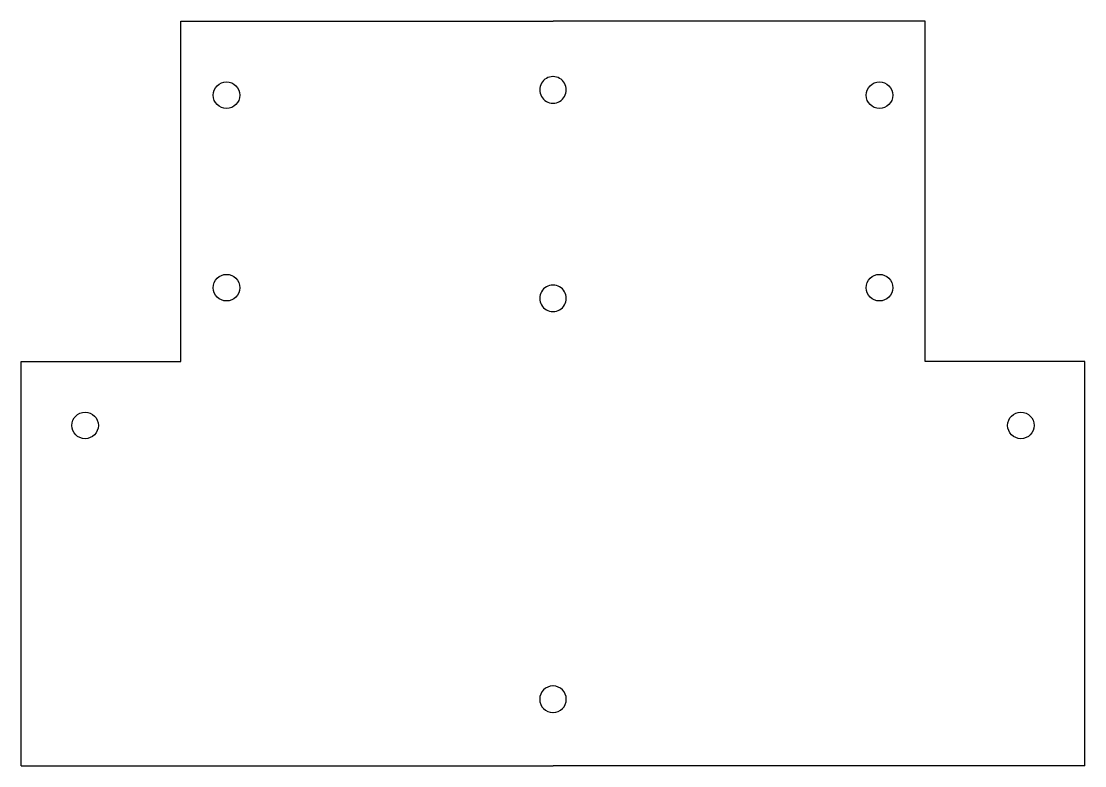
# Model space of a CAD drawing. Header units: millimetres. Extents: x 0 to 100, y 0 to 70.
import ezdxf

# ---------------------------------------------------------------- set-up
doc = ezdxf.new("R2010")
doc.units = ezdxf.units.MM

msp = doc.modelspace()

# ---------------------------------------------------------------- linework, layer by layer
for p, q in [((15, 38), (15, 70)), ((15, 70), (50, 70)), ((85, 70), (50, 70)), ((85, 38), (85, 70)), ((0, 0), (0, 38)), ((0, 38), (15, 38)), ((100, 38), (85, 38)), ((100, 0), (100, 38)), ((0, 0), (50, 0)), ((100, 0), (50, 0))]:
    msp.add_line(p, q)
for centre in [(19.3, 63.05), (80.7, 63.05), (19.3, 44.95), (80.7, 44.95), (6, 32), (94, 32)]:
    msp.add_circle(centre, 1.25)
for centre, start, end in [((50, 63.55), 89.99982, 270.00018), ((50, 63.55), 269.99983, 90.00019), ((50, 43.95), 89.99982, 270.00018), ((50, 43.95), 269.99983, 90.00019), ((50, 6.25), 90.00018, 269.99982), ((50, 6.25), 270.00019, 89.99983)]:
    msp.add_arc(centre, 1.25, start, end)

doc.saveas('drawing.dxf')
